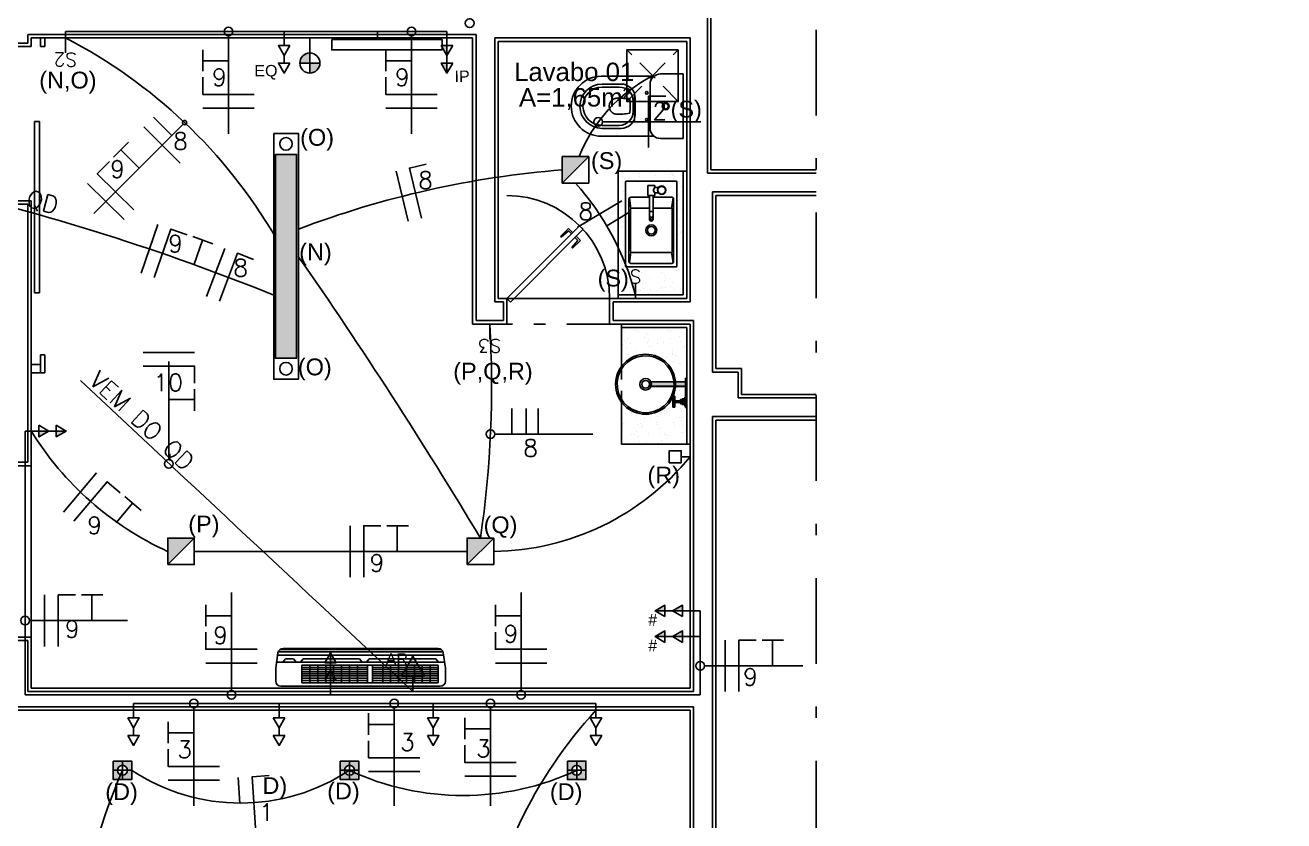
# Model space of a CAD drawing. Header units: millimetres. Extents: x 3082 to 3316, y 298 to 342.
# Drawn here: x 3160.4 to 3171.42, y 313.45 to 320.41 of the extents above; entities that cross this region are included whole.
import ezdxf
from ezdxf.enums import TextEntityAlignment as Align

# ---------------------------------------------------------------- set-up
doc = ezdxf.new("R2010")
doc.units = ezdxf.units.MM
doc.header["$MEASUREMENT"] = 0
for name, pattern in [('CONTINU', [0]), ('DASHDOT', [1, 0.5, -0.25, 0, -0.25]), ('HIDDEN', [0.375, 0.25, -0.125]), ('HIDDEN2', [0.1875, 0.125, -0.0625])]:
    doc.linetypes.add(name, pattern=pattern)
for name, color, linetype in [('-HIDRO', 8, 'CONTINUOUS'), ('A-TXT-Y', 8, 'CONTINUOUS'), ('eletroduto parede e teto', 2, 'CONTINU'), ('eletroduto_chao', 2, 'HIDDEN2'), ('Especificações', 3, 'CONTINUOUS'), ('FIACAO', 1, 'CONTINUOUS'), ('PENA 03', 3, 'CONTINUOUS'), ('PL3', 3, 'CONTINUOUS'), ('Pontos Elétricos', 3, 'CONTINUOUS'), ('Pontos Elétricos e Luminotécnica', 3, 'CONTINUOUS'), ('Pontos Luminotécnicos', 3, 'CONTINUOUS'), ('TEXTO', 2, 'CONTINUOUS'), ('TXT_0', 7, 'CONTINUOUS')]:
    doc.layers.add(name, color=color, linetype=linetype)
doc.styles.add('ARIAL', font='arial.ttf', dxfattribs={"height": 2})
doc.styles.add('ROMANS', font='romans.shx', dxfattribs={"height": 0.1})

# ---------------------------------------------------------------- blocks, each defined once
blk = doc.blocks.new('TOMADA DUPLA BAIXA.01')
at = {"layer": 'PL3'}
for p, q in [((-0.1472, 0), (-0.1026, 0)), ((-0.0446, 0), (0, 0))]:
    blk.add_line(p, q, dxfattribs=at)
for points in [[(-0.1472, 0.0335), (-0.2051, 0), (-0.1472, -0.0335)], [(-0.0446, 0.0335), (-0.1026, 0), (-0.0446, -0.0335)]]:
    blk.add_lwpolyline(points, close=True, dxfattribs=at)
blk = doc.blocks.new('POMNTO DUPLO1.15')
at = {"layer": 'Pontos Elétricos'}
h = blk.add_hatch(color=251, dxfattribs=at)
h.dxf.hatch_style = 1
h.paths.add_polyline_path([(0, 0.1026), (0, 0.0446), (0.0335, 0.0446)])
h.paths.add_polyline_path([(0, 0.2051), (0, 0.1472), (0.0335, 0.1472)])
at = {"layer": 'PL3'}
for p, q in [((0, 0.2051), (0, 0.1026)), ((0, 0.1026), (0, 0))]:
    blk.add_line(p, q, dxfattribs=at)
for points in [[(-0.0335, 0.1472), (0, 0.2051), (0.0335, 0.1472)], [(-0.0335, 0.0446), (0, 0.1026), (0.0335, 0.0446)]]:
    blk.add_lwpolyline(points, close=True, dxfattribs=at)
blk = doc.blocks.new('antena alta.01')
at = {"layer": 'Pontos Elétricos'}
h = blk.add_hatch(color=251, dxfattribs=at)
h.dxf.hatch_style = 1
h.paths.add_polyline_path([(-0.1465, 0), (-0.0879, 0, -0.414214), (-0.1465, -0.0586)])
h.paths.add_polyline_path([(-0.1465, 0.0586), (-0.1465, 0), (-0.2051, 0, -0.414214)])
for p, q in [((-0.2051, 0), (0, 0)), ((-0.1465, 0.0586), (-0.1465, -0.0586))]:
    blk.add_line(p, q, dxfattribs=at)
blk.add_circle((-0.1465, 0), 0.0586, dxfattribs=at)
blk = doc.blocks.new('FACHO ABERTO.01')
at = {"layer": 'Pontos Luminotécnicos'}
h = blk.add_hatch(color=9, dxfattribs=at)
h.dxf.hatch_style = 1
h.paths.add_polyline_path([(0, 0.0675), (-0.0675, 0.0675), (-0.0675, 0), (-0.0361, 0, -0.414214), (0, 0.0361)])
h.paths.add_polyline_path([(0.0675, 0.0675), (0, 0.0675), (0, 0.0361, -0.414214), (0.0361, 0), (0.0675, 0)])
h.paths.add_polyline_path([(0.0675, 0), (0.0361, 0, -0.414214), (0, -0.0361), (0, -0.0675), (0.0675, -0.0675)])
h.paths.add_polyline_path([(0, -0.0361, -0.414214), (-0.0361, 0), (-0.0675, 0), (-0.0675, -0.0675), (0, -0.0675)])
for p, q in [((-0.0675, 0), (0.0675, 0)), ((0, 0.0675), (0, -0.0675))]:
    blk.add_line(p, q, dxfattribs=at)
blk.add_lwpolyline([(-0.0675, 0.0675), (0.0675, 0.0675), (0.0675, -0.0675), (-0.0675, -0.0675)], close=True, dxfattribs=at)
blk.add_circle((0, 0), 0.0361, dxfattribs=at)
blk = doc.blocks.new('LUMINÁRIA.05')
at = {"layer": 'Pontos Luminotécnicos', "ltscale": 0.05}
h = blk.add_hatch(color=9, dxfattribs=at)
h.dxf.hatch_style = 1
h.paths.add_polyline_path([(0.155, 0.155), (0, 0.155), (0, 0)])
blk.add_line((0, 0), (0.155, 0.155), dxfattribs=at)
blk.add_lwpolyline([(0, 0), (0.155, 0), (0.155, 0.155), (0, 0.155)], close=True, dxfattribs=at)
blk = doc.blocks.new('1111')
at = {"layer": 'Pontos Luminotécnicos'}
h = blk.add_hatch(color=9, dxfattribs=at)
h.dxf.hatch_style = 1
h.paths.add_polyline_path([(-1.3125, -0.134), (-0.1225, -0.134), (-0.1225, -0.01), (-1.3125, -0.01)])
for points in [[(-1.435, -0.144), (0, -0.144), (0, 0), (-1.435, 0)], [(-1.3125, -0.134), (-0.1225, -0.134), (-0.1225, -0.01), (-1.3125, -0.01)]]:
    blk.add_lwpolyline(points, close=True, dxfattribs=at)
for centre in [(-1.37375, -0.072), (-0.06125, -0.072)]:
    blk.add_circle(centre, 0.03675, dxfattribs=at)
blk = doc.blocks.new('PONTO PERFIL.01')
at = {"layer": 'Especificações'}
h = blk.add_hatch(dxfattribs=at)
h.set_pattern_fill('ANGLE', color=9)
h.set_pattern_definition([(0, (-4765.716, 106.664), (0, 6.985), [5.08, -1.905]), (90, (-4765.716, 106.664), (-6.985, 4e-16), [5.08, -1.905])])
h.paths.add_polyline_path([(-1.75, 6.12), (1.75, 6.12), (1.75, 2.62), (-1.75, 2.62)])
at = {"layer": 'PL3'}
blk.add_line((0, 2.62), (0, 0), dxfattribs=at)
at = {"layer": 'Pontos Luminotécnicos'}
blk.add_lwpolyline([(-1.75, 6.12), (1.75, 6.12), (1.75, 2.62), (-1.75, 2.62)], close=True, dxfattribs=at)
blk = doc.blocks.new('EXAUSTOR.02')
at = {"layer": 'Pontos Luminotécnicos', "color": 6, "linetype": 'HIDDEN', "ltscale": 0.5}
for p, q in [((0.15, -0.15), (-0.15, 0.15)), ((-0.15, -0.15), (0.15, 0.15))]:
    blk.add_line(p, q, dxfattribs=at)
at = {"layer": 'Pontos Luminotécnicos', "ltscale": 0.5}
blk.add_lwpolyline([(0.15, 0.15), (-0.15, 0.15), (-0.15, -0.15), (0.15, -0.15)], close=True, dxfattribs=at)
blk = doc.blocks.new('eletrico')
at = {"layer": '-HIDRO'}
h = blk.add_hatch(color=256, dxfattribs=at)
h.dxf.hatch_style = 1
h.paths.add_polyline_path([(5.3505, -2.4829), (5.3505, -2.5091), (5.1448, -2.5091), (5.1441, -2.496), (5.1448, -2.4829)])
h = blk.add_hatch(color=256, dxfattribs=at)
h.dxf.hatch_style = 1
h.paths.add_polyline_path([(5.357, -2.4621), (5.357, -2.496), (5.3505, -2.496), (5.3505, -2.4621)])
h = blk.add_hatch(color=256, dxfattribs=at)
h.dxf.hatch_style = 1
h.paths.add_polyline_path([(5.357, -2.496), (5.357, -2.6329), (5.3505, -2.6329), (5.3505, -2.496)])
h = blk.add_hatch(color=256, dxfattribs=at)
h.dxf.hatch_style = 1
h.paths.add_polyline_path([(5.2867, -2.5665), (5.2867, -2.5929), (5.2758, -2.5931), (5.2758, -2.5667)])
h = blk.add_hatch(color=256, dxfattribs=at)
h.dxf.hatch_style = 1
h.paths.add_polyline_path([(5.2867, -2.5934), (5.2867, -2.6044), (5.2758, -2.6042), (5.2758, -2.5936)])
h = blk.add_hatch(color=256, dxfattribs=at)
h.dxf.hatch_style = 1
h.paths.add_polyline_path([(5.2867, -2.6049), (5.2867, -2.6313), (5.2758, -2.6311), (5.2758, -2.6047)])
h = blk.add_hatch(color=256, dxfattribs=at)
h.dxf.hatch_style = 1
h.paths.add_polyline_path([(5.3207, -2.5938), (5.3207, -2.6041), (5.2867, -2.6041), (5.2867, -2.5938)])
h = blk.add_hatch(color=256, dxfattribs=at)
h.dxf.hatch_style = 1
h.paths.add_polyline_path([(5.3306, -2.586), (5.3306, -2.6118), (5.3207, -2.6118), (5.3207, -2.586)])
h = blk.add_hatch(color=256, dxfattribs=at)
h.dxf.hatch_style = 1
h.paths.add_polyline_path([(5.3453, -2.5827), (5.3453, -2.6151), (5.3306, -2.6151), (5.3306, -2.5827)])
h = blk.add_hatch(color=256, dxfattribs=at)
h.dxf.hatch_style = 1
h.paths.add_polyline_path([(5.3505, -2.5729), (5.3505, -2.6249), (5.3453, -2.6249), (5.3453, -2.5729)])
at = {"layer": '-HIDRO', "linetype": 'DASHDOT'}
blk.add_line((6.112, -7.328), (6.112, 6.917), dxfattribs=at)
blk.add_line((6.112, -7.328), (6.112, 6.917), dxfattribs=at)
at = {"layer": '-HIDRO'}
for p, q in [((5.478, -1.265), (5.478, -0.256)), ((5.498, -1.245), (5.498, -0.236)), ((1.42, -0.506), (1.51, -0.506)), ((1.51, -0.506), (1.51, -0.456)), ((1.51, -0.456), (4.127, -0.456)), ((4.107, -0.476), (1.53, -0.476)), ((1.53, -0.526), (1.53, -0.476)), ((1.585, -0.476), (1.585, -0.526)), ((1.61, -0.526), (1.61, -0.476)), ((4.107, -2.146), (4.107, -0.476)), ((4.127, -0.456), (4.127, -2.126)), ((4.237, -2.016), (4.237, -0.476)), ((4.237, -0.476), (5.377, -0.476)), ((4.257, -0.496), (5.357, -0.496)), ((4.257, -1.996), (4.257, -0.496)), ((5.357, -0.496), (5.357, -1.996)), ((5.377, -0.476), (5.377, -2.016)), ((1.53, -0.526), (1.4, -0.526)), ((1.585, -0.526), (1.61, -0.526)), ((5.166, -0.6995), (4.8581, -0.6995)), ((5.2045, -0.6859), (5.3343, -0.6859)), ((5.337, -0.6886), (5.337, -1.0604)), ((4.8628, -0.7452), (4.9744, -0.7452)), ((4.8628, -0.7629), (4.9634, -0.7629)), ((5.1433, -1.0018), (5.1433, -0.7472)), ((5.0446, -0.8441), (5.0446, -0.905)), ((5.0556, -0.8263), (5.0556, -0.9227)), ((1.55, -1.9628), (1.55, -0.9628)), ((1.55, -0.9628), (1.58, -0.9628)), ((1.58, -0.9628), (1.58, -1.9628)), ((4.9634, -0.9861), (4.8628, -0.9861)), ((4.9744, -1.0039), (4.8628, -1.0039)), ((4.8581, -1.0495), (5.166, -1.0495)), ((5.3343, -1.0631), (5.2045, -1.0631)), ((5.498, -1.245), (6.112, -1.245)), ((4.9813, -1.2863), (4.9813, -1.2863)), ((5, -1.8067), (5, -1.3167)), ((5.005, -1.3117), (5.295, -1.3117)), ((5.0126, -1.2538), (5.0126, -1.2538)), ((5.0181, -1.2951), (5.0181, -1.2951)), ((5.0792, -1.2831), (5.0792, -1.2831)), ((5.0806, -1.2684), (5.0806, -1.2684)), ((5.1454, -1.3108), (5.1454, -1.3108)), ((5.1771, -1.2799), (5.1771, -1.2799)), ((5.259, -1.2912), (5.259, -1.2912)), ((5.2611, -1.2728), (5.2611, -1.2728)), ((5.2696, -1.2635), (5.2696, -1.2635)), ((5.2727, -1.2698), (5.2727, -1.2698)), ((5.275, -1.2767), (5.275, -1.2767)), ((5.2779, -1.2704), (5.2779, -1.2704)), ((5.2814, -1.2969), (5.2814, -1.2969)), ((5.3, -1.3167), (5.3, -1.8067)), ((5.357, -1.253), (5.337, -1.253)), ((5.337, -1.253), (5.337, -1.976)), ((6.112, -1.265), (5.478, -1.265)), ((4.9852, -1.3726), (4.9852, -1.3726)), ((5.1716, -1.3793), (5.1908, -1.3793)), ((5.1723, -1.3492), (5.1916, -1.3492)), ((5.3252, -1.3422), (5.3252, -1.3422)), ((5.507, -2.426), (5.507, -1.375)), ((5.507, -1.375), (6.112, -1.375)), ((5.527, -1.395), (6.112, -1.395)), ((5.527, -2.406), (5.527, -1.395)), ((1.53, -1.426), (1.4, -1.426)), ((1.51, -1.446), (1.42, -1.446)), ((1.51, -2.9525), (1.51, -1.446)), ((1.53, -2.9725), (1.53, -1.426)), ((4.9807, -1.4163), (4.9807, -1.4163)), ((5.02, -1.4159), (5.02, -1.7817)), ((5.0309, -1.4723), (5.0229, -1.4089)), ((5.1396, -1.4059), (5.03, -1.4059)), ((5.038, -1.4693), (5.1396, -1.4693)), ((5.27, -1.4059), (5.1603, -1.4059)), ((5.1603, -1.4693), (5.262, -1.4693)), ((5.269, -1.4723), (5.277, -1.4089)), ((5.28, -1.7817), (5.28, -1.4159)), ((5.2994, -1.4336), (5.2994, -1.4336)), ((5.3056, -1.4255), (5.3056, -1.4255)), ((5.3142, -1.4162), (5.3142, -1.4162)), ((5.028, -1.5988), (5.028, -1.4793)), ((5.272, -1.4793), (5.272, -1.7183)), ((5.3048, -1.4749), (5.3048, -1.4749)), ((5.3269, -1.4752), (5.3269, -1.4752)), ((4.7313, -1.5717), (4.307, -1.996)), ((4.3282, -2.0172), (4.7525, -1.593)), ((4.6664, -1.5881), (4.6204, -1.6341)), ((4.6668, -1.6026), (4.625, -1.6387)), ((4.6907, -1.6124), (4.6664, -1.5881)), ((4.6836, -1.6194), (4.6668, -1.6026)), ((4.7525, -1.593), (4.7313, -1.5717)), ((4.9748, -1.5852), (4.9748, -1.5852)), ((4.9834, -1.5758), (4.9834, -1.5758)), ((4.9856, -1.5535), (4.9856, -1.5535)), ((5.028, -1.7183), (5.028, -1.5988)), ((5.3139, -1.5439), (5.3139, -1.5439)), ((5.3174, -1.5704), (5.3174, -1.5704)), ((5.3228, -1.6117), (5.3228, -1.6117)), ((5.3263, -1.6052), (5.3263, -1.6052)), ((4.6204, -1.6341), (4.625, -1.6387)), ((4.7216, -1.6574), (4.6855, -1.6992)), ((4.7362, -1.6579), (4.6902, -1.7038)), ((4.7048, -1.6406), (4.7216, -1.6574)), ((4.7119, -1.6336), (4.7362, -1.6579)), ((4.9873, -1.6865), (4.9873, -1.6865)), ((5.3097, -1.6225), (5.3097, -1.6225)), ((5.3319, -1.6807), (5.3319, -1.6807)), ((4.6902, -1.7038), (4.6855, -1.6992)), ((5.0309, -1.7254), (5.0229, -1.7888)), ((5.262, -1.7283), (5.038, -1.7283)), ((5.269, -1.7254), (5.277, -1.7888)), ((5.3312, -1.7424), (5.3312, -1.7424)), ((5.3354, -1.7071), (5.3354, -1.7071)), ((4.9789, -1.7821), (4.9789, -1.7821)), ((4.9867, -1.8164), (4.9867, -1.8164)), ((5.295, -1.8117), (5.005, -1.8117)), ((5.0191, -1.8265), (5.0191, -1.8265)), ((5.03, -1.7917), (5.27, -1.7917)), ((5.0846, -1.8132), (5.0846, -1.8132)), ((5.1189, -1.8307), (5.1189, -1.8307)), ((5.2994, -1.8351), (5.2994, -1.8351)), ((5.308, -1.8257), (5.308, -1.8257)), ((4.9593, -1.8476), (4.9593, -1.8476)), ((4.9647, -1.8889), (4.9647, -1.8889)), ((5.0054, -1.8479), (5.0054, -1.8479)), ((5.0393, -1.8849), (5.0393, -1.8849)), ((5.064, -1.8906), (5.064, -1.8906)), ((5.0726, -1.8813), (5.0726, -1.8813)), ((5.0835, -1.884), (5.0835, -1.884)), ((5.0901, -1.8421), (5.0901, -1.8421)), ((5.1372, -1.8817), (5.1372, -1.8817)), ((5.2107, -1.8429), (5.2107, -1.8429)), ((5.2245, -1.8642), (5.2245, -1.8642)), ((5.228, -1.8907), (5.228, -1.8907)), ((5.235, -1.8785), (5.235, -1.8785)), ((5.2589, -1.8793), (5.2589, -1.8793)), ((5.2738, -1.9026), (5.2738, -1.9026)), ((5.3329, -1.8753), (5.3329, -1.8753)), ((1.58, -1.9628), (1.55, -1.9628)), ((5.337, -1.976), (4.957, -1.976)), ((4.957, -1.976), (4.957, -1.996)), ((4.9738, -1.9579), (4.9738, -1.9579)), ((4.9917, -1.9536), (4.9917, -1.9536)), ((5.0235, -1.9348), (5.0235, -1.9348)), ((5.0895, -1.9504), (5.0895, -1.9504)), ((5.0992, -1.9111), (5.0992, -1.9111)), ((5.1027, -1.9375), (5.1027, -1.9375)), ((5.1329, -1.9651), (5.1329, -1.9651)), ((5.1466, -1.9436), (5.1466, -1.9436)), ((5.1874, -1.9472), (5.1874, -1.9472)), ((5.204, -1.9392), (5.204, -1.9392)), ((5.2126, -1.9298), (5.2126, -1.9298)), ((5.2335, -1.932), (5.2335, -1.932)), ((5.2602, -1.924), (5.2602, -1.924)), ((5.2853, -1.944), (5.2853, -1.944)), ((4.287, -2.016), (4.237, -2.016)), ((4.257, -1.996), (4.307, -1.996)), ((4.287, -2.126), (4.287, -2.016)), ((4.307, -2.146), (4.307, -1.996)), ((4.307, -1.996), (4.907, -1.996)), ((4.307, -1.996), (4.3282, -2.0172)), ((4.907, -2.146), (4.907, -1.996)), ((4.907, -1.996), (5.357, -1.996)), ((5.377, -2.016), (4.927, -2.016)), ((4.927, -2.016), (4.927, -2.126)), ((4.127, -2.126), (4.287, -2.126)), ((4.927, -2.126), (5.397, -2.126)), ((5.397, -2.126), (5.397, -4.29)), ((4.107, -2.146), (4.307, -2.146)), ((4.907, -2.146), (5.377, -2.146)), ((4.977, -2.146), (4.977, -2.166)), ((4.977, -2.3923), (4.977, -2.166)), ((4.977, -2.166), (5.357, -2.166)), ((4.9955, -2.1864), (4.9955, -2.1864)), ((5.054, -2.1861), (5.054, -2.1861)), ((5.0625, -2.1768), (5.0625, -2.1768)), ((5.0736, -2.1873), (5.0736, -2.1873)), ((5.1232, -2.2023), (5.1232, -2.2023)), ((5.1715, -2.1841), (5.1715, -2.1841)), ((5.2368, -2.1827), (5.2368, -2.1827)), ((5.2489, -2.1748), (5.2489, -2.1748)), ((5.2588, -2.1881), (5.2588, -2.1881)), ((5.2694, -2.1809), (5.2694, -2.1809)), ((5.357, -2.166), (5.357, -2.846)), ((5.377, -2.146), (5.377, -4.27)), ((4.9823, -2.2648), (4.9823, -2.2648)), ((4.996, -2.2433), (4.996, -2.2433)), ((5.0046, -2.2554), (5.0046, -2.2554)), ((5.0135, -2.2303), (5.0135, -2.2303)), ((5.0283, -2.259), (5.0283, -2.259)), ((5.1095, -2.2237), (5.1095, -2.2237)), ((5.1262, -2.2558), (5.1262, -2.2558)), ((5.1299, -2.2085), (5.1299, -2.2085)), ((5.1334, -2.235), (5.1334, -2.235)), ((5.1388, -2.2763), (5.1388, -2.2763)), ((5.1876, -2.2598), (5.1876, -2.2598)), ((5.194, -2.2347), (5.194, -2.2347)), ((5.2025, -2.2254), (5.2025, -2.2254)), ((5.2241, -2.2526), (5.2241, -2.2526)), ((5.2642, -2.2294), (5.2642, -2.2294)), ((5.3148, -2.2188), (5.3148, -2.2188)), ((5.3219, -2.2494), (5.3219, -2.2494)), ((5.3425, -2.2739), (5.3425, -2.2739)), ((1.585, -2.431), (1.585, -2.326)), ((1.585, -2.326), (1.61, -2.326)), ((1.61, -2.326), (1.61, -2.431)), ((4.9807, -2.3277), (4.9807, -2.3277)), ((5.008, -2.2818), (5.008, -2.2818)), ((5.0135, -2.3231), (5.0135, -2.3231)), ((5.0604, -2.3009), (5.0604, -2.3009)), ((5.0785, -2.3245), (5.0785, -2.3245)), ((5.1535, -2.2789), (5.1535, -2.2789)), ((5.1764, -2.3213), (5.1764, -2.3213)), ((5.237, -2.3409), (5.237, -2.3409)), ((5.2507, -2.3195), (5.2507, -2.3195)), ((5.2733, -2.2984), (5.2733, -2.2984)), ((5.2743, -2.3181), (5.2743, -2.3181)), ((5.2768, -2.3249), (5.2768, -2.3249)), ((5.2935, -2.3275), (5.2935, -2.3275)), ((5.334, -2.2833), (5.334, -2.2833)), ((1.53, -2.381), (1.585, -2.381)), ((5.2471, -2.3781), (5.2471, -2.3781)), ((5.2822, -2.3662), (5.2822, -2.3662)), ((5.3151, -2.377), (5.3151, -2.377)), ((5.3213, -2.3794), (5.3213, -2.3794)), ((5.527, -2.406), (5.677, -2.406)), ((5.677, -2.556), (5.677, -2.406)), ((1.61, -2.431), (1.53, -2.431)), ((5.2913, -2.4352), (5.2913, -2.4352)), ((5.2948, -2.4616), (5.2948, -2.4616)), ((5.338, -2.4802), (5.338, -2.4802)), ((5.657, -2.426), (5.507, -2.426)), ((5.657, -2.576), (5.657, -2.426)), ((5.2917, -2.5308), (5.2917, -2.5308)), ((5.3002, -2.5029), (5.3002, -2.5029)), ((5.3154, -2.5352), (5.3154, -2.5352)), ((5.3263, -2.5166), (5.3263, -2.5166)), ((5.677, -2.556), (6.112, -2.556)), ((4.977, -2.846), (4.977, -2.6023)), ((5.0072, -2.6399), (5.0072, -2.6399)), ((5.2513, -2.6359), (5.2513, -2.6359)), ((5.2754, -2.581), (5.2754, -2.581)), ((5.3093, -2.5719), (5.3093, -2.5719)), ((5.3128, -2.5984), (5.3128, -2.5984)), ((5.3182, -2.6397), (5.3182, -2.6397)), ((6.112, -2.576), (5.657, -2.576)), ((4.9968, -2.7179), (4.9968, -2.7179)), ((5.0343, -2.6592), (5.0343, -2.6592)), ((5.0586, -2.6656), (5.0586, -2.6656)), ((5.062, -2.692), (5.062, -2.692)), ((5.1104, -2.6983), (5.1104, -2.6983)), ((5.1241, -2.6769), (5.1241, -2.6769)), ((5.1472, -2.6885), (5.1472, -2.6885)), ((5.1928, -2.6865), (5.1928, -2.6865)), ((5.2301, -2.6528), (5.2301, -2.6528)), ((5.2376, -2.6573), (5.2376, -2.6573)), ((5.2803, -2.7182), (5.2803, -2.7182)), ((5.3157, -2.6934), (5.3157, -2.6934)), ((5.3273, -2.7087), (5.3273, -2.7087)), ((5.3277, -2.6929), (5.3277, -2.6929)), ((5.3279, -2.6496), (5.3279, -2.6496)), ((5.3363, -2.6835), (5.3363, -2.6835)), ((5.507, -7.648), (5.507, -2.686)), ((5.507, -2.686), (6.112, -2.686)), ((5.527, -2.706), (6.112, -2.706)), ((5.527, -7.628), (5.527, -2.706)), ((4.9832, -2.7394), (4.9832, -2.7394)), ((4.9867, -2.7278), (4.9867, -2.7278)), ((5.0337, -2.7891), (5.0337, -2.7891)), ((5.0613, -2.7755), (5.0613, -2.7755)), ((5.0675, -2.7333), (5.0675, -2.7333)), ((5.0846, -2.7246), (5.0846, -2.7246)), ((5.0923, -2.7484), (5.0923, -2.7484)), ((5.1009, -2.739), (5.1009, -2.739)), ((5.1316, -2.7859), (5.1316, -2.7859)), ((5.1824, -2.7214), (5.1824, -2.7214)), ((5.1885, -2.7344), (5.1885, -2.7344)), ((5.2019, -2.7555), (5.2019, -2.7555)), ((5.2054, -2.782), (5.2054, -2.782)), ((5.2294, -2.7827), (5.2294, -2.7827)), ((5.2409, -2.7876), (5.2409, -2.7876)), ((5.2872, -2.737), (5.2872, -2.737)), ((5.3273, -2.7795), (5.3273, -2.7795)), ((5.3308, -2.7351), (5.3308, -2.7351)), ((5.3362, -2.7764), (5.3362, -2.7764)), ((4.977, -2.846), (5.357, -2.846)), ((5.0055, -2.8431), (5.0055, -2.8431)), ((5.0518, -2.7926), (5.0518, -2.7926)), ((5.0766, -2.8023), (5.0766, -2.8023)), ((5.08, -2.8288), (5.08, -2.8288)), ((5.1243, -2.8351), (5.1243, -2.8351)), ((5.1918, -2.8412), (5.1918, -2.8412)), ((5.2108, -2.8233), (5.2108, -2.8233)), ((5.2323, -2.797), (5.2323, -2.797)), ((5.2379, -2.8155), (5.2379, -2.8155)), ((5.2516, -2.7941), (5.2516, -2.7941)), ((5.3453, -2.8454), (5.3453, -2.8454)), ((5.357, -2.846), (5.377, -2.846)), ((1.4, -2.9725), (1.53, -2.9725)), ((1.42, -2.9525), (1.51, -2.9525)), ((1.53, -3.9725), (1.53, -2.9725)), ((1.4, -3.9725), (1.53, -3.9725)), ((1.51, -3.9925), (1.42, -3.9925)), ((1.51, -4.29), (1.51, -3.9925)), ((1.53, -4.27), (1.53, -3.9725)), ((5.397, -4.29), (1.51, -4.29)), ((1.53, -4.27), (5.377, -4.27)), ((1.4, -4.4), (5.377, -4.4)), ((1.42, -4.38), (5.397, -4.38)), ((5.377, -7.6), (5.377, -4.4)), ((5.397, -4.38), (5.397, -7.62))]:
    blk.add_line(p, q, dxfattribs=at)
at = {"layer": '-HIDRO', "linetype": 'Continuous'}
for p, q in [((4.957, -1.253), (5.337, -1.253)), ((4.957, -1.976), (4.957, -1.253))]:
    blk.add_line(p, q, dxfattribs=at)
at = {"layer": '-HIDRO', "linetype": 'DASHDOT', "ltscale": 0.5}
blk.add_line((4.907, -2.146), (4.307, -2.146), dxfattribs=at)
at = {"layer": '-HIDRO', "linetype": 'HIDDEN', "ltscale": 0.2}
blk.add_line((4.977, -2.6023), (4.977, -2.3923), dxfattribs=at)
at = {"layer": '-HIDRO', "linetype": 'CONTINU'}
for p, q in [((5.1436, -2.496), (5.1443, -2.4829)), ((5.1436, -2.496), (5.1437, -2.496)), ((5.1436, -2.496), (5.1437, -2.496)), ((5.1443, -2.5091), (5.1436, -2.496)), ((5.1437, -2.496), (5.1439, -2.496)), ((5.1437, -2.496), (5.1439, -2.496)), ((5.1439, -2.496), (5.1441, -2.496)), ((5.1439, -2.496), (5.1441, -2.496)), ((5.1441, -2.496), (5.1448, -2.4829)), ((5.1448, -2.5091), (5.1441, -2.496)), ((5.1443, -2.4829), (5.1444, -2.4827)), ((5.1443, -2.4829), (5.1443, -2.4829)), ((5.1443, -2.4829), (5.1443, -2.4829)), ((5.1443, -2.4829), (5.1443, -2.4829)), ((5.1443, -2.4829), (5.1444, -2.4829)), ((5.1444, -2.4827), (5.1446, -2.4825)), ((5.1444, -2.4829), (5.1444, -2.4829)), ((5.1444, -2.4829), (5.1444, -2.4829)), ((5.1444, -2.4829), (5.1444, -2.4829)), ((5.1444, -2.4829), (5.1444, -2.4829)), ((5.1444, -2.4829), (5.1444, -2.4829)), ((5.1444, -2.4829), (5.1444, -2.4829)), ((5.1444, -2.4829), (5.1445, -2.4829)), ((5.1445, -2.4829), (5.1446, -2.4829)), ((5.1446, -2.4825), (5.1448, -2.4824)), ((5.1446, -2.4829), (5.1446, -2.4829)), ((5.1446, -2.4829), (5.1446, -2.4829)), ((5.1447, -2.4829), (5.1446, -2.4829)), ((5.1448, -2.4829), (5.1447, -2.4829)), ((5.1448, -2.4829), (5.1448, -2.4824)), ((5.1448, -2.4824), (5.3505, -2.4824)), ((5.1448, -2.4829), (5.3505, -2.4829)), ((5.3505, -2.4621), (5.357, -2.4621)), ((5.3505, -2.6329), (5.3505, -2.4621)), ((5.357, -2.6329), (5.357, -2.4621)), ((5.1443, -2.5091), (5.1444, -2.5094)), ((5.1444, -2.5091), (5.1443, -2.5091)), ((5.1443, -2.5091), (5.1443, -2.5091)), ((5.1443, -2.5091), (5.1443, -2.5091)), ((5.1444, -2.5091), (5.1444, -2.5091)), ((5.1444, -2.5091), (5.1444, -2.5091)), ((5.1444, -2.5091), (5.1444, -2.5091)), ((5.1444, -2.5091), (5.1444, -2.5091)), ((5.1444, -2.5091), (5.1444, -2.5091)), ((5.1444, -2.5091), (5.1444, -2.5091)), ((5.1444, -2.5091), (5.1445, -2.5091)), ((5.1444, -2.5094), (5.1446, -2.5095)), ((5.1445, -2.5091), (5.1446, -2.5091)), ((5.1446, -2.5091), (5.1446, -2.5091)), ((5.1446, -2.5091), (5.1446, -2.5091)), ((5.1446, -2.5091), (5.1447, -2.5091)), ((5.1446, -2.5095), (5.1448, -2.5096)), ((5.1447, -2.5091), (5.1448, -2.5091)), ((5.1448, -2.5096), (5.1448, -2.5091)), ((5.1448, -2.5091), (5.3505, -2.5091)), ((5.1448, -2.5096), (5.3505, -2.5096)), ((5.2758, -2.5667), (5.2867, -2.5665)), ((5.2758, -2.6311), (5.2758, -2.5667)), ((5.2867, -2.5929), (5.2867, -2.5665)), ((5.2758, -2.5931), (5.2867, -2.5929)), ((5.2758, -2.5936), (5.2867, -2.5934)), ((5.2867, -2.6044), (5.2758, -2.6042)), ((5.2867, -2.6049), (5.2758, -2.6047)), ((5.2867, -2.6313), (5.2758, -2.6311)), ((5.2867, -2.5931), (5.2867, -2.5929)), ((5.2867, -2.5934), (5.2867, -2.5931)), ((5.2867, -2.6044), (5.2867, -2.5934)), ((5.2867, -2.5934), (5.2867, -2.5934)), ((5.2867, -2.5934), (5.2867, -2.5934)), ((5.2867, -2.5938), (5.3207, -2.5938)), ((5.2867, -2.6041), (5.3207, -2.6041)), ((5.2867, -2.6047), (5.2867, -2.6044)), ((5.2867, -2.6044), (5.2867, -2.6044)), ((5.2867, -2.6044), (5.2867, -2.6044)), ((5.2867, -2.6049), (5.2867, -2.6047)), ((5.2867, -2.6313), (5.2867, -2.6049)), ((5.3207, -2.6118), (5.3207, -2.586)), ((5.3207, -2.586), (5.3306, -2.586)), ((5.3207, -2.6118), (5.3306, -2.6118)), ((5.3306, -2.6151), (5.3306, -2.5827)), ((5.3306, -2.5827), (5.3453, -2.5827)), ((5.3306, -2.6151), (5.3453, -2.6151)), ((5.3453, -2.6249), (5.3453, -2.5729)), ((5.3453, -2.5729), (5.3505, -2.5729)), ((5.3453, -2.6249), (5.3505, -2.6249)), ((5.357, -2.6329), (5.3505, -2.6329))]:
    blk.add_line(p, q, dxfattribs=at)
at = {"layer": '-HIDRO', "ltscale": 0.5}
for p, q in [((3.0004, -4.04), (3.9066, -4.04)), ((2.9585, -4.155), (2.9709, -4.0648)), ((3.938, -4.0788), (2.969, -4.0788)), ((3.9345, -4.0591), (2.9725, -4.0591)), ((3.9244, -4.0459), (2.9826, -4.0459)), ((2.9985, -4.12), (3.014, -4.0998)), ((3.0625, -4.0998), (3.014, -4.0998)), ((3.0779, -4.12), (3.0625, -4.0998)), ((3.1031, -4.12), (3.1185, -4.0998)), ((3.4476, -4.0998), (3.1185, -4.0998)), ((3.4631, -4.12), (3.4476, -4.0998)), ((3.4876, -4.12), (3.503, -4.0998)), ((3.893, -4.0998), (3.503, -4.0998)), ((3.9085, -4.12), (3.893, -4.0998)), ((3.9361, -4.0648), (3.9485, -4.155)), ((2.9585, -4.23), (2.9585, -4.155)), ((3.9437, -4.12), (2.9633, -4.12)), ((3.6285, -4.137), (3.111, -4.137)), ((3.111, -4.2388), (3.111, -4.137)), ((3.4935, -4.1495), (3.111, -4.1495)), ((3.4935, -4.162), (3.111, -4.162)), ((3.4935, -4.1745), (3.111, -4.1745)), ((3.4935, -4.187), (3.111, -4.187)), ((3.1573, -4.2388), (3.1573, -4.137)), ((3.2035, -4.2388), (3.2035, -4.137)), ((3.2498, -4.2388), (3.2498, -4.137)), ((3.296, -4.2388), (3.296, -4.137)), ((3.3423, -4.2388), (3.3423, -4.137)), ((3.3885, -4.2388), (3.3885, -4.137)), ((3.4348, -4.2388), (3.4348, -4.137)), ((3.4935, -4.2388), (3.4935, -4.137)), ((3.5235, -4.2388), (3.5235, -4.137)), ((3.906, -4.1495), (3.5235, -4.1495)), ((3.906, -4.162), (3.5235, -4.162)), ((3.906, -4.1745), (3.5235, -4.1745)), ((3.906, -4.187), (3.5235, -4.187)), ((3.5823, -4.2388), (3.5823, -4.137)), ((3.6285, -4.2388), (3.6285, -4.137)), ((3.906, -4.137), (3.6285, -4.137)), ((3.6748, -4.2388), (3.6748, -4.137)), ((3.721, -4.2388), (3.721, -4.137)), ((3.7673, -4.2388), (3.7673, -4.137)), ((3.8135, -4.2388), (3.8135, -4.137)), ((3.8598, -4.2388), (3.8598, -4.137)), ((3.906, -4.2388), (3.906, -4.137)), ((3.9485, -4.155), (3.9485, -4.23)), ((3.9185, -4.26), (2.9885, -4.26)), ((3.4935, -4.1995), (3.111, -4.1995)), ((3.4935, -4.2116), (3.111, -4.2116)), ((3.4935, -4.2256), (3.111, -4.2256)), ((3.6285, -4.2388), (3.111, -4.2388)), ((3.906, -4.1995), (3.5235, -4.1995)), ((3.906, -4.2116), (3.5235, -4.2116)), ((3.906, -4.2256), (3.5235, -4.2256)), ((3.906, -4.2388), (3.6285, -4.2388))]:
    blk.add_line(p, q, dxfattribs=at)
at = {"layer": '-HIDRO'}
blk.add_lwpolyline([(5.17, -1.3809), (5.17, -1.3952), (5.13, -1.3952), (5.13, -1.338), (5.17, -1.338), (5.17, -1.3476), (5.1692, -1.3487), (5.1685, -1.3497), (5.1679, -1.3506), (5.1672, -1.3517), (5.1668, -1.3524), (5.1663, -1.3532), (5.1658, -1.3541), (5.1656, -1.3545), (5.1653, -1.355), (5.1651, -1.3555), (5.1649, -1.3559), (5.1646, -1.3564), (5.1644, -1.3569), (5.1642, -1.3574), (5.164, -1.358), (5.1638, -1.3585), (5.1636, -1.359), (5.1634, -1.3596), (5.1633, -1.3602), (5.1631, -1.3607), (5.163, -1.3613), (5.1629, -1.3619), (5.1628, -1.3625), (5.1628, -1.3631), (5.1627, -1.3637), (5.1627, -1.3643), (5.1627, -1.3649), (5.1628, -1.3655), (5.1628, -1.3661), (5.1629, -1.3667), (5.163, -1.3673), (5.1632, -1.3679), (5.1633, -1.3685), (5.1635, -1.369), (5.1637, -1.3696), (5.1638, -1.3701), (5.164, -1.3706), (5.1643, -1.3712), (5.1645, -1.3717), (5.1647, -1.3722), (5.1649, -1.3727), (5.1652, -1.3731), (5.1654, -1.3736), (5.1656, -1.374), (5.1661, -1.3749), (5.1666, -1.3757), (5.1671, -1.3765), (5.1675, -1.3773), (5.1682, -1.3783), (5.1686, -1.3788, 0.006646)], format="xyb", close=True, dxfattribs=at)
for points in [[(5.1396, -1.3952), (5.1396, -1.4883)], [(5.1603, -1.3952), (5.1603, -1.4883)], [(5.1603, -1.4883), (5.1396, -1.4883)], [(5.1396, -1.4883), (5.1396, -1.5258)], [(5.1397, -1.5265), (5.1397, -1.5362)], [(5.1603, -1.4883), (5.1603, -1.5258)], [(5.1603, -1.5265), (5.1603, -1.5362)]]:
    blk.add_lwpolyline(points, dxfattribs=at)
for points in [[(5.1716, -1.3793, -0.006968), (5.1701, -1.3774), (5.1699, -1.3772), (5.1692, -1.3763), (5.1687, -1.3757), (5.1682, -1.375), (5.1677, -1.3743), (5.1672, -1.3735), (5.1669, -1.3731), (5.1666, -1.3727), (5.1664, -1.3723), (5.1661, -1.3718), (5.1659, -1.3714), (5.1656, -1.371), (5.1654, -1.3705), (5.1652, -1.37), (5.165, -1.3695), (5.1648, -1.3691), (5.1646, -1.3686), (5.1644, -1.3681), (5.1642, -1.3675), (5.1641, -1.367), (5.164, -1.3668), (5.164, -1.3665), (5.1639, -1.3662), (5.1639, -1.3659), (5.1638, -1.3657), (5.1638, -1.3654), (5.1638, -1.3651), (5.1638, -1.3649), (5.1638, -1.3646), (5.1637, -1.3643), (5.1637, -1.364), (5.1638, -1.3638), (5.1638, -1.3635), (5.1638, -1.3632), (5.1638, -1.3629), (5.1639, -1.3627), (5.1639, -1.3624), (5.1639, -1.3621), (5.164, -1.3619), (5.164, -1.3616), (5.1642, -1.3611), (5.1643, -1.3605), (5.1645, -1.36), (5.1647, -1.3595), (5.1649, -1.359), (5.1651, -1.3586), (5.1653, -1.3581), (5.1656, -1.3576), (5.1658, -1.3572), (5.166, -1.3567), (5.1663, -1.3563), (5.1666, -1.3559), (5.1668, -1.3555), (5.1671, -1.3551), (5.1673, -1.3547), (5.1678, -1.3539), (5.1684, -1.3532), (5.1689, -1.3525), (5.1693, -1.3519), (5.17, -1.3511), (5.1707, -1.3502), (5.1716, -1.3492), (5.1723, -1.3492)], [(5.17, -1.3476, 0.414213), (5.1716, -1.3492)], [(5.1716, -1.3793, 0.414213), (5.17, -1.3809)]]:
    blk.add_lwpolyline(points, format="xyb", dxfattribs=at)
for radius in [0.0246, 0.0233, 0.0223]:
    blk.add_circle((5.2107, -1.3647), radius, dxfattribs=at)
for centre, radius, start, end in [((4.8581, -0.8745), 0.175, 90, 269.99999), ((5.2045, -0.7472), 0.0613, 90.0001, 179.99992), ((5.3343, -0.6886), 0.00271, 0.00184, 89.99816), ((4.8628, -0.8745), 0.1293, 90, 269.99999), ((4.8628, -0.8745), 0.1116, 90, 269.99999), ((4.9634, -0.8441), 0.0812, 360, 90), ((4.9744, -0.8263), 0.0812, 360, 90), ((5.1234, -0.7959), 0.00761, 0, 180), ((5.1234, -0.7959), 0.00761, 180, 0), ((4.9516, -0.8745), 0.0474, 111.92432, 248.07594), ((4.9453, -0.8588), 0.0304, 94.83315, 111.92386), ((4.9648, -1.0902), 0.2627, 76.979, 94.83347), ((4.7755, -0.8745), 0.2518, 350.80796, 9.192), ((5.2341, -0.8745), 0.0208, 0, 180), ((5.2341, -0.8745), 0.0208, 180, 0), ((5.2341, -0.8745), 0.0157, 0, 180), ((5.2341, -0.8745), 0.0157, 180, 0), ((4.9453, -0.8902), 0.0304, 248.07521, 265.16594), ((4.9648, -0.6588), 0.2627, 265.16675, 283.02123), ((4.9634, -0.905), 0.0812, 269.99999, 359.99998), ((4.9744, -0.9227), 0.0812, 269.99999, 360), ((5.1234, -0.9531), 0.00761, 0, 180), ((5.1234, -0.9531), 0.00761, 180, 0), ((5.2045, -1.0018), 0.0613, 180.00008, 269.99991), ((5.3343, -1.0604), 0.00271, 269.99818, 0.00182), ((5.005, -1.3167), 0.005, 90, 180), ((5.295, -1.3167), 0.005, 359.99999, 90), ((4.307, -1.996), 0.6, 0, 90), ((5.03, -1.4159), 0.01, 90, 180), ((5.038, -1.4793), 0.01, 90, 180), ((5.262, -1.4793), 0.01, 359.99999, 90), ((5.27, -1.4159), 0.01, 359.99999, 90), ((5.15, -1.5988), 0.032, 90, 270), ((5.15, -1.5988), 0.0225, 90, 270), ((5.15, -1.5988), 0.032, 270, 90), ((5.15, -1.5988), 0.0225, 270, 90), ((5.038, -1.7183), 0.01, 180, 270), ((5.262, -1.7183), 0.01, 270, 359.99999), ((5.005, -1.8067), 0.005, 180, 270), ((5.03, -1.7817), 0.01, 180, 225.00098), ((5.03, -1.7817), 0.01, 225.00098, 269.9999), ((5.27, -1.7817), 0.01, 270, 314.99902), ((5.27, -1.7817), 0.01, 314.99902, 359.99999), ((5.295, -1.8067), 0.005, 270, 359.99999), ((5.117, -2.4973), 0.175, 90, 270), ((5.117, -2.4973), 0.1662, 85.60559, 85.45902), ((5.117, -2.4973), 0.175, 270, 90), ((5.117, -2.4973), 0.0335, 90, 270), ((5.117, -2.4973), 0.0225, 90, 270), ((5.117, -2.4973), 0.0335, 270, 90), ((5.117, -2.4973), 0.0225, 270, 90)]:
    blk.add_arc(centre, radius, start, end, dxfattribs=at)
at = {"layer": '-HIDRO', "ltscale": 0.5}
for centre, start, end in [((3.0004, -4.07), 90, 170), ((3.9066, -4.07), 10, 90), ((2.9885, -4.23), 180, 270), ((3.9185, -4.23), 270, 0)]:
    blk.add_arc(centre, 0.03, start, end, dxfattribs=at)
at = {"layer": '-HIDRO'}
for centre, major_axis, start_param, end_param in [((5.15, -1.5146), (0.0103, 0), 3.141593, 6.283185), ((5.15, -1.5258), (0.0103, 0), 3.141593, 6.283185), ((5.15, -1.5265), (-0.0103, 0), 6.283074, 8.471289), ((5.15, -1.5265), (-0.0103, 0), 6.280062, 6.283074), ((5.15, -1.5362), (-0.0103, 0), 6.283074, 8.471289), ((5.15, -1.5265), (-0.00971, 0), 0.961662, 2.178992), ((5.15, -1.5265), (-0.0103, 0), 2.188103, 3.141482), ((5.15, -1.5362), (-0.0103, 0), 2.188103, 3.141482), ((5.15, -1.5265), (-0.0103, 0), 3.141482, 3.144722)]:
    blk.add_ellipse(centre, major_axis=major_axis, ratio=0.866025, start_param=start_param, end_param=end_param, dxfattribs=at)
blk = doc.blocks.new('el')
at = {"layer": 'A-TXT-Y'}
blk.add_line((0, -0.5978), (0, -0.0254), dxfattribs=at)
blk.add_circle((0, 0), 0.0254, dxfattribs=at)
blk = doc.blocks.new('f_fnt')
at = {"layer": 'FIACAO'}
for points in [[(-0.08, -0.15), (-0.08, 0.15)], [(0, -0.15), (0, 0.15), (0.1, 0.15)], [(0.135, 0.15), (0.26, 0.15)], [(0.195, 0), (0.195, 0.15)]]:
    blk.add_lwpolyline(points, dxfattribs=at)
blk = doc.blocks.new('f_nr')
at = {"layer": 'FIACAO'}
for points in [[(-0.0414, 0), (-0.0414, 0.1508)], [(0.0414, -0.1492), (0.0414, 0.1508), (0.1414, 0.1508)]]:
    blk.add_lwpolyline(points, dxfattribs=at)
blk = doc.blocks.new('f_fn')
at = {"layer": 'FIACAO'}
for points in [[(-0.04, -0.15), (-0.04, 0.15)], [(0.04, -0.15), (0.04, 0.15), (0.14, 0.15)]]:
    blk.add_lwpolyline(points, dxfattribs=at)
blk = doc.blocks.new('f_fr')
at = {"layer": 'FIACAO'}
for points in [[(-0.04, -0.15), (-0.04, 0.15)], [(0.04, 0), (0.04, 0.15)]]:
    blk.add_lwpolyline(points, dxfattribs=at)
blk = doc.blocks.new('f_r')
at = {"layer": 'FIACAO'}
blk.add_lwpolyline([(0, 0), (0, 0.15)], dxfattribs=at)
blk = doc.blocks.new('Tomada Média')
at = {"layer": 'PL3'}
blk.add_line((0, 0.08), (0, 0), dxfattribs=at)
blk.add_lwpolyline([(-0.06, 0.08), (0, 0.1839), (0.06, 0.08)], close=True, dxfattribs=at)
blk = doc.blocks.new('TOMADA ALTA SIMPLES.01')
at = {"layer": 'Pontos Elétricos'}
h = blk.add_hatch(color=251, dxfattribs=at)
h.dxf.hatch_style = 1
h.paths.add_polyline_path([(0.0892, -0.0669), (0.2051, 0), (0.0892, 0.0669)])
at = {"layer": 'Pontos Elétricos', "xscale": 1.115026295692639, "yscale": 1.115026295692639, "zscale": 1.115026295692639, "rotation": 270}
blk.add_blockref('Tomada Média', (0, 0), dxfattribs=at)

msp = doc.modelspace()

# ---------------------------------------------------------------- linework, layer by layer
at = {"layer": 'A-TXT-Y'}
msp.add_line((3161.002, 318.764), (3161.783, 319.545), dxfattribs=at)
msp.add_circle((3161.797, 319.559), 0.019, dxfattribs=at)
at = {"layer": 'eletroduto parede e teto'}
for p, q in [((3160.753, 320.3), (3160.753, 320.356)), ((3160.753, 320.356), (3162.669, 320.356)), ((3162.669, 320.356), (3162.669, 320.3)), ((3162.669, 320.356), (3164.094, 320.356)), ((3163.485, 320.356), (3163.485, 320.285)), ((3164.094, 320.356), (3164.094, 320.3)), ((3160.453, 316.859), (3160.402, 316.859)), ((3160.402, 316.859), (3160.402, 314.549)), ((3164.271, 315.805), (3161.881, 315.805)), ((3166.312, 315.284), (3166.224, 315.284)), ((3166.312, 315.059), (3166.312, 315.284)), ((3166.312, 315.059), (3166.224, 315.059)), ((3166.312, 314.549), (3166.312, 315.059)), ((3160.402, 314.549), (3163.074, 314.549)), ((3163.074, 314.549), (3163.074, 314.609)), ((3163.074, 314.549), (3166.312, 314.549)), ((3162.624, 314.473), (3161.349, 314.473)), ((3161.349, 314.473), (3161.349, 314.414)), ((3163.974, 314.473), (3162.624, 314.473)), ((3162.624, 314.473), (3162.624, 314.414)), ((3165.399, 314.473), (3163.974, 314.473)), ((3163.974, 314.473), (3163.974, 314.414)), ((3165.399, 314.414), (3165.399, 314.473))]:
    msp.add_line(p, q, dxfattribs=at)
for centre, radius, start, end in [((3158.676, 316.269), 4.535, 30.2828, 62.7308), ((3166.501, 318.769), 1.343, 117.1115, 158.5189), ((3178.597, 326.523), 22.873, 198.2852, 218.5271), ((3165.753, 310.849), 8.321, 94.4788, 110.8356), ((3155.118, 299.607), 19.893, 67.9331, 77.1209), ((3163.5, 317.476), 2.316, 14.3354, 42.0827), ((3126.788, 293.36), 43.849, 30.9652, 34.8041), ((3155.411, 317.25), 9.074, 351.582, 3.4439), ((4440.222, 1681.945), 1870.549, 226.847987, 226.970061), ((3162.79, 318.305), 2.748, 211.7455, 245.4488), ((3164.474, 318.066), 2.261, 270.7459, 320.7033), ((3168.336, 311.709), 3.993, 137.3591, 171.8337), ((3166.676, 311.571), 5.898, 156.8567, 173.1288), ((3162.287, 315.331), 1.729, 236.5182, 303.4818), ((3164.235, 316.024), 2.356, 245.0349, 294.9651)]:
    msp.add_arc(centre, radius, start, end, dxfattribs=at)
at = {"layer": 'eletroduto_chao'}
msp.add_arc((3171.741, 323.427), 15.529, 194.7876, 268.8225, dxfattribs=at)
at = {"layer": 'Pontos Elétricos'}
msp.add_lwpolyline([(3163.086, 320.285), (3164.052, 320.285), (3164.052, 320.195), (3163.086, 320.195)], close=True, dxfattribs=at)
at = {"layer": 'Pontos Elétricos e Luminotécnica'}
for p, q in [((3160.753, 320.169), (3160.753, 320.3)), ((3165.744, 318.151), (3165.744, 318.02)), ((3164.469, 317.664), (3164.469, 317.795))]:
    msp.add_line(p, q, dxfattribs=at)

# ---------------------------------------------------------------- block references
at = {"layer": 'eletroduto parede e teto', "xscale": 1.5, "yscale": 1.5, "zscale": 1.5}
for name, p, rotation in [('el', (3164.293, 320.429), 180), ('f_fnt', (3162.182, 319.806), 90), ('f_fnt', (3163.783, 319.806), 90), ('f_fr', (3161.642, 319.404), 44.99999999999999), ('el', (3165.419, 319.565), 89.99999999999999), ('f_fnt', (3161.192, 318.953), 45.2052580932567), ('f_fn', (3163.76, 318.928), 13.4717486620139), ('f_fr', (3165.462, 318.707), 300.8179663645834), ('f_fnt', (3161.603, 318.414), 340.8967377718103), ('f_fn', (3162.125, 318.226), 339.2071792803113), ('f_fnt', (3161.659, 317.427), 270), ('el', (3161.659, 316.571), 180), ('el', (3164.476, 316.831), 90), ('f_fnt', (3160.973, 316.243), 319.9439413599557), ('el', (3162.207, 314.549), 180), ('el', (3164.743, 314.549), 180), ('f_fnt', (3162.207, 314.948), 89.99999999946104), ('f_fnt', (3164.743, 314.948), 89.9999999995917), ('el', (3160.4, 315.199), 89.99999999999999), ('el', (3166.312, 314.804), 90), ('f_fnt', (3161.878, 313.923), 90), ('f_fnt', (3163.633, 313.998), 90), ('f_fnt', (3164.475, 313.958), 90), ('f_nr', (3162.342, 313.603), 3.893145345003758)]:
    msp.add_blockref(name, p, dxfattribs=dict(at, rotation=rotation))
for name, p in [('el', (3162.182, 320.356)), ('el', (3163.783, 320.356)), ('f_nr', (3165.797, 319.565)), ('f_r', (3164.663, 316.831)), ('f_r', (3164.788, 316.831)), ('f_r', (3164.892, 316.831)), ('f_fnt', (3163.366, 315.805)), ('f_fnt', (3160.691, 315.199)), ('f_fnt', (3166.651, 314.804)), ('el', (3161.878, 314.473)), ('el', (3163.633, 314.473)), ('el', (3164.475, 314.473))]:
    msp.add_blockref(name, p, dxfattribs=at)
at = {"layer": 'PENA 03', "xscale": 1.5, "yscale": 1.5, "zscale": 1.5}
msp.add_blockref('eletrico', (3158.158, 321.014), dxfattribs=at)
at = {"layer": 'Pontos Elétricos', "yscale": 1.5, "zscale": 1.5}
for name, p, xscale, rotation in [('TOMADA DUPLA BAIXA.01', (3162.669, 320.3), -1.5, 270), ('antena alta.01', (3162.894, 320.3), -1.5, 270), ('POMNTO DUPLO1.15', (3164.094, 320.3), 1.5, 180.0000000000094), ('POMNTO DUPLO1.15', (3160.453, 316.859), 1.5, 270), ('POMNTO DUPLO1.15', (3166.224, 315.284), 1.5, 90.00000000000938), ('POMNTO DUPLO1.15', (3166.224, 315.059), 1.5, 90.00000000000938), ('TOMADA ALTA SIMPLES.01', (3163.796, 314.579), 1.5, 90), ('TOMADA DUPLA BAIXA.01', (3161.349, 314.414), 1.5, 90), ('TOMADA DUPLA BAIXA.01', (3162.624, 314.414), 1.5, 90), ('TOMADA DUPLA BAIXA.01', (3163.974, 314.414), 1.5, 90), ('TOMADA DUPLA BAIXA.01', (3165.399, 314.414), 1.5, 90)]:
    msp.add_blockref(name, p, dxfattribs=dict(at, xscale=xscale, rotation=rotation))
at = {"layer": 'Pontos Elétricos', "xscale": 1.5, "yscale": 1.5, "zscale": 1.5}
msp.add_blockref('POMNTO DUPLO1.15', (3163.074, 314.609), dxfattribs=at)
at = {"layer": 'Pontos Luminotécnicos'}
for name, p, xscale, yscale, zscale in [('EXAUSTOR.02', (3165.894, 319.97), 1.5, 1.5, 1.5), ('LUMINÁRIA.05', (3165.103, 319.029), 1.5, 1.5, 1.5), ('LUMINÁRIA.05', (3161.649, 315.689), 1.5, 1.5, 1.5), ('LUMINÁRIA.05', (3164.271, 315.689), 1.5, 1.5, 1.5), ('FACHO ABERTO.01', (3161.253, 313.889), 1.2, 1.2, 1.2), ('FACHO ABERTO.01', (3163.241, 313.889), 1.2, 1.2, 1.2), ('FACHO ABERTO.01', (3165.23, 313.889), 1.2, 1.2, 1.2)]:
    msp.add_blockref(name, p, dxfattribs=dict(at, xscale=xscale, yscale=yscale, zscale=zscale))
for name, p, xscale, yscale, zscale, rotation in [('1111', (3162.793, 317.312), 1.5, 1.5, 1.5, 270), ('PONTO PERFIL.01', (3166.224, 316.634), 0.02999999999991975, 0.02999999999991975, 0.02999999999991975, 90)]:
    msp.add_blockref(name, p, dxfattribs=dict(at, xscale=xscale, yscale=yscale, zscale=zscale, rotation=rotation))

# ---------------------------------------------------------------- texts
at = {"layer": 'Pontos Elétricos', "color": 4, "style": 'ARIAL'}
for s, p in [('EQ', (3162.509, 319.963)), ('AR', (3163.655, 314.813))]:
    msp.add_text(s, height=0.1005, dxfattribs=at).set_placement(p, align=Align.CENTER)
for s, height, p in [('IP', 0.1005, (3164.228, 319.914)), ('#', 0.101, (3165.897, 315.156)), ('#', 0.101, (3165.897, 314.931))]:
    msp.add_text(s, height=height, rotation=1.1471, dxfattribs=at).set_placement(p, align=Align.CENTER)
at = {"layer": 'Pontos Elétricos e Luminotécnica', "style": 'ROMANS'}
for s, height, rotation, p in [('S2', 0.1178, 180, (3160.753, 320.11)), ('S', 0.118, 360, (3165.744, 318.21)), ('S3', 0.1178, 180, (3164.469, 317.605))]:
    msp.add_text(s, height=height, rotation=rotation, dxfattribs=at).set_placement(p, align=Align.MIDDLE)
at = {"layer": 'TEXTO', "style": 'ARIAL'}
msp.add_text('Lavabo 01', height=0.1613, dxfattribs=at).set_placement((3165.208, 320.003), align=Align.MIDDLE_CENTER)
at = {"layer": 'TEXTO', "color": 4, "style": 'ARIAL'}
for s, p in [('(N,O)', (3160.775, 319.931)), ('(S)', (3166.189, 319.677)), ('(O)', (3162.957, 319.43)), ('(S)', (3165.492, 319.226)), ('(N)', (3162.943, 318.427)), ('(S)', (3165.55, 318.198)), ('(O)', (3162.937, 317.42)), ('(P,Q,R)', (3164.497, 317.383)), ('(R)', (3165.992, 316.474)), ('(P)', (3161.966, 316.045)), ('(Q)', (3164.563, 316.038)), ('(D)', (3161.245, 313.702)), ('D)', (3162.587, 313.755)), ('(D)', (3163.188, 313.708)), ('(D)', (3165.138, 313.702))]:
    msp.add_text(s, height=0.147, dxfattribs=at).set_placement(p, align=Align.MIDDLE_CENTER)
at = {"layer": 'TEXTO', "color": 251, "style": 'ARIAL'}
msp.add_text('A=1,65m²', height=0.1613, dxfattribs=at).set_placement((3165.216, 319.78), align=Align.MIDDLE_CENTER)
at = {"layer": 'TXT_0', "style": 'ROMANS'}
for s, p in [('9', (3162.037, 319.88)), ('9', (3163.639, 319.88)), ('2', (3165.893, 319.584)), ('8', (3161.697, 319.322)), ('9', (3161.146, 319.076)), ('8', (3163.842, 318.98)), ('8', (3165.245, 318.707)), ('9', (3161.653, 318.424)), ('8', (3162.224, 318.212)), ('10', (3161.525, 317.209)), ('8', (3164.762, 316.635)), ('9', (3160.945, 315.959)), ('9', (3163.417, 315.629)), ('9', (3160.749, 315.05)), ('9', (3162.047, 314.995)), ('9', (3164.59, 315.009)), ('9', (3166.687, 314.631)), ('3', (3163.684, 314.06)), ('3', (3161.733, 313.997)), ('3', (3164.349, 314.005)), ('1', (3162.45, 313.447))]:
    msp.add_text(s, height=0.15, dxfattribs=at).set_placement(p)
for rotation, p in [(345.0721, (3159.556, 319.053)), (317.0583, (3160.952, 317.286))]:
    msp.add_text('VEM DO QD', height=0.15, rotation=rotation, dxfattribs=at).set_placement(p)

doc.saveas('drawing.dxf')
